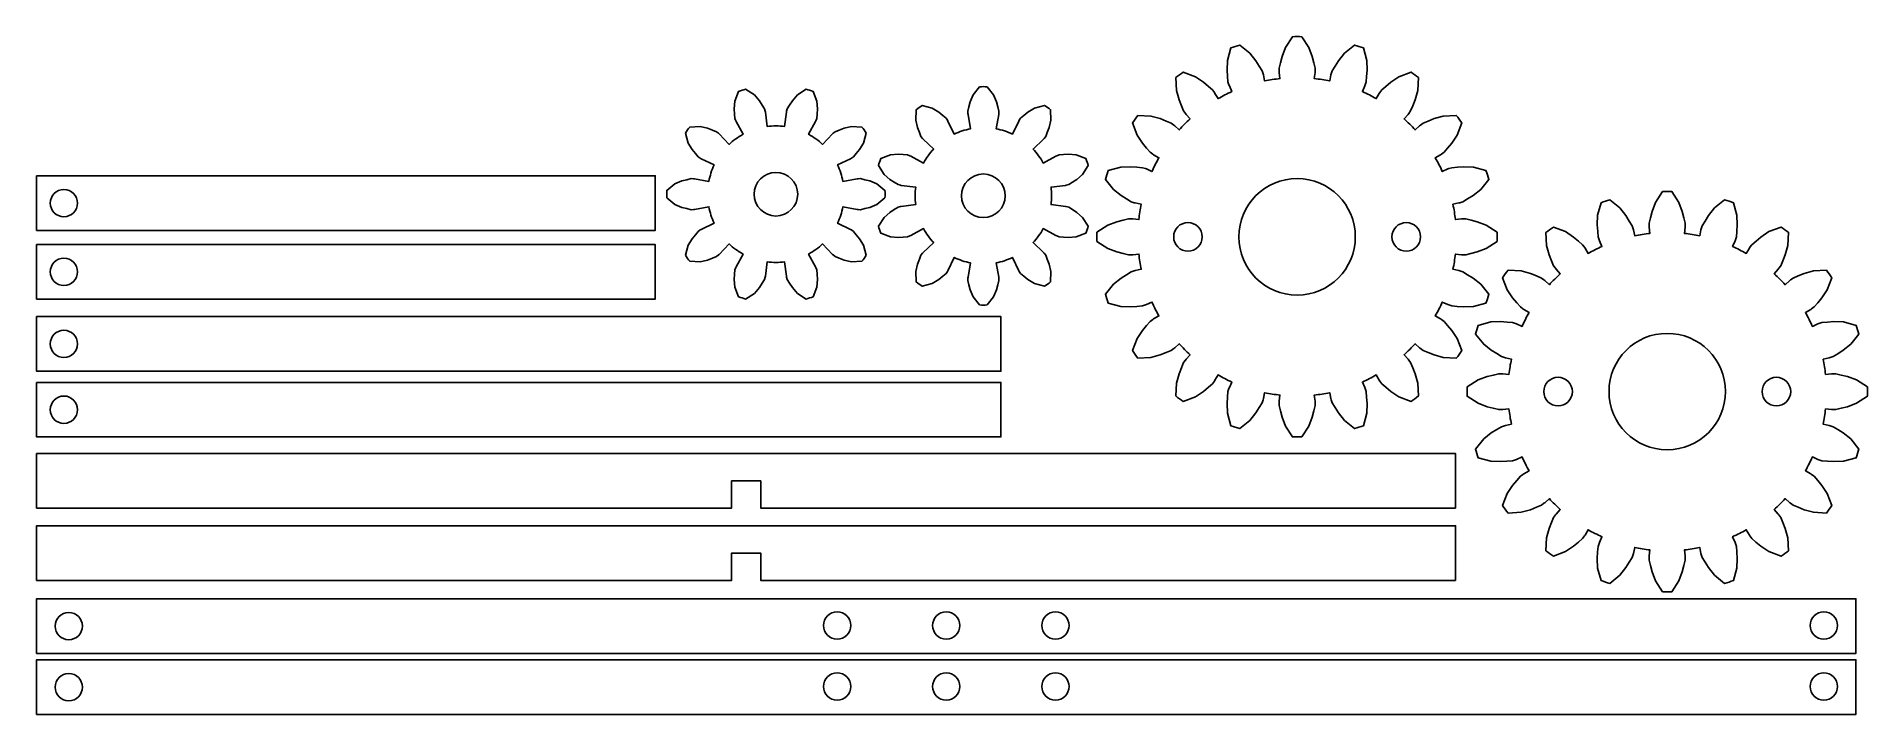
# Model space of a CAD drawing. Header units: inches. Extents: x 171 to 372, y 0 to 74.
import ezdxf

# ---------------------------------------------------------------- set-up
doc = ezdxf.new("R2010")
doc.units = ezdxf.units.IN
doc.header["$MEASUREMENT"] = 0

msp = doc.modelspace()

# ---------------------------------------------------------------- linework, layer by layer
for points in [[(326.3, 55.81, -0.024341), (326.57, 54.13), (327.24, 54.2), (327.35, 54.2), (327.7, 54.2), (328.29, 54.06), (328.98, 53.89), (329.97, 53.52), (331.17, 52.74, -0.011569), (331.17, 51.72), (329.97, 50.95), (328.98, 50.58), (328.28, 50.41), (327.7, 50.27), (327.35, 50.26), (327.24, 50.27), (326.57, 50.34, -0.024341), (326.3, 48.66), (326.96, 48.52), (327.07, 48.49), (327.4, 48.38), (327.91, 48.06), (328.52, 47.69), (329.35, 47.03), (330.25, 45.92, -0.011569), (329.93, 44.95), (328.56, 44.58), (327.5, 44.54), (326.78, 44.59), (326.19, 44.64), (325.85, 44.74), (325.74, 44.78), (325.13, 45.06, -0.024341), (324.36, 43.54), (324.94, 43.21), (325.04, 43.14), (325.32, 42.93), (325.71, 42.48), (326.17, 41.93), (326.76, 41.05), (327.27, 39.72, -0.011569), (326.67, 38.89), (325.24, 38.96), (324.22, 39.25), (323.56, 39.52), (323.01, 39.75), (322.72, 39.95), (322.63, 40.03), (322.13, 40.48, -0.024341), (320.93, 39.27), (321.38, 38.77), (321.45, 38.68), (321.65, 38.4), (321.88, 37.84), (322.15, 37.18), (322.44, 36.16), (322.51, 34.74, -0.011569), (321.69, 34.14), (320.36, 34.65), (319.48, 35.24), (318.93, 35.7), (318.47, 36.09), (318.26, 36.37), (318.2, 36.46), (317.87, 37.05, -0.024341), (316.35, 36.27), (316.62, 35.66), (316.66, 35.55), (316.77, 35.22), (316.81, 34.62), (316.87, 33.91), (316.82, 32.85), (316.45, 31.47, -0.011569), (315.48, 31.16), (314.37, 32.05), (313.72, 32.88), (313.34, 33.49), (313.03, 34), (312.91, 34.33), (312.88, 34.45), (312.75, 35.1, -0.024341), (311.06, 34.84), (311.14, 34.17), (311.14, 34.05), (311.14, 33.7), (311, 33.12), (310.83, 32.42), (310.46, 31.43), (309.68, 30.24, -0.011569), (308.66, 30.24), (307.88, 31.43), (307.52, 32.42), (307.34, 33.12), (307.2, 33.7), (307.2, 34.05), (307.2, 34.17), (307.28, 34.84, -0.024341), (305.6, 35.1), (305.46, 34.45), (305.43, 34.33), (305.32, 34), (305, 33.49), (304.62, 32.88), (303.97, 32.05), (302.86, 31.16, -0.011569), (301.89, 31.47), (301.52, 32.85), (301.48, 33.91), (301.53, 34.62), (301.57, 35.22), (301.68, 35.55), (301.72, 35.66), (301.99, 36.27, -0.024341), (300.48, 37.05), (300.14, 36.46), (300.08, 36.37), (299.87, 36.09), (299.41, 35.7), (298.87, 35.24), (297.99, 34.65), (296.65, 34.14, -0.011569), (295.83, 34.74), (295.9, 36.16), (296.19, 37.18), (296.46, 37.84), (296.69, 38.4), (296.89, 38.68), (296.96, 38.77), (297.41, 39.27, -0.024341), (296.21, 40.48), (295.71, 40.03), (295.62, 39.95), (295.34, 39.75), (294.78, 39.52), (294.12, 39.25), (293.1, 38.96), (291.67, 38.89, -0.011569), (291.08, 39.72), (291.59, 41.05), (292.17, 41.93), (292.63, 42.48), (293.02, 42.93), (293.3, 43.14), (293.4, 43.21), (293.98, 43.54, -0.024341), (293.21, 45.06), (292.6, 44.78), (292.49, 44.74), (292.16, 44.64), (291.56, 44.59), (290.84, 44.54), (289.79, 44.58), (288.41, 44.95, -0.011569), (288.09, 45.92), (288.99, 47.03), (289.82, 47.69), (290.43, 48.06), (290.94, 48.38), (291.27, 48.49), (291.38, 48.52), (292.04, 48.66, -0.024341), (291.77, 50.34), (291.11, 50.27), (290.99, 50.26), (290.64, 50.27), (290.06, 50.41), (289.36, 50.58), (288.37, 50.95), (287.17, 51.72, -0.011569), (287.17, 52.74), (288.37, 53.52), (289.36, 53.89), (290.06, 54.06), (290.64, 54.2), (290.99, 54.2), (291.11, 54.2), (291.77, 54.13, -0.024341), (292.04, 55.81), (291.38, 55.95), (291.27, 55.98), (290.94, 56.09), (290.43, 56.4), (289.82, 56.78), (288.99, 57.44), (288.09, 58.55, -0.011569), (288.41, 59.52), (289.79, 59.89), (290.84, 59.93), (291.56, 59.88), (292.16, 59.83), (292.49, 59.73), (292.6, 59.69), (293.21, 59.41, -0.024341), (293.98, 60.93), (293.4, 61.26), (293.3, 61.33), (293.02, 61.53), (292.63, 61.99), (292.17, 62.54), (291.59, 63.42), (291.08, 64.75, -0.011569), (291.67, 65.58), (293.1, 65.5), (294.12, 65.22), (294.78, 64.95), (295.34, 64.72), (295.62, 64.51), (295.71, 64.44), (296.21, 63.99, -0.024341), (297.41, 65.2), (296.96, 65.69), (296.89, 65.78), (296.69, 66.07), (296.46, 66.62), (296.19, 67.29), (295.9, 68.3), (295.83, 69.73, -0.011569), (296.65, 70.33), (297.99, 69.82), (298.87, 69.23), (299.41, 68.77), (299.87, 68.38), (300.08, 68.1), (300.14, 68), (300.48, 67.42, -0.024341), (301.99, 68.19), (301.72, 68.81), (301.68, 68.92), (301.57, 69.25), (301.53, 69.85), (301.48, 70.56), (301.52, 71.62), (301.89, 73, -0.011569), (302.86, 73.31), (303.97, 72.41), (304.62, 71.58), (305, 70.98), (305.32, 70.46), (305.43, 70.13), (305.46, 70.02), (305.6, 69.36, -0.024341), (307.28, 69.63), (307.2, 70.3), (307.2, 70.41), (307.2, 70.76), (307.35, 71.35), (307.52, 72.04), (307.88, 73.03), (308.66, 74.23, -0.011569), (309.68, 74.23), (310.46, 73.03), (310.83, 72.04), (311, 71.35), (311.14, 70.76), (311.14, 70.41), (311.14, 70.3), (311.06, 69.63, -0.024341), (312.75, 69.36), (312.88, 70.02), (312.91, 70.13), (313.03, 70.46), (313.34, 70.98), (313.72, 71.58), (314.37, 72.41), (315.48, 73.31, -0.011569), (316.45, 73), (316.82, 71.62), (316.87, 70.56), (316.81, 69.85), (316.77, 69.25), (316.66, 68.92), (316.62, 68.81), (316.35, 68.19, -0.024341), (317.87, 67.42), (318.2, 68), (318.26, 68.1), (318.47, 68.38), (318.93, 68.77), (319.48, 69.23), (320.36, 69.82), (321.69, 70.33, -0.011569), (322.51, 69.73), (322.44, 68.3), (322.15, 67.29), (321.88, 66.62), (321.65, 66.07), (321.45, 65.78), (321.38, 65.69), (320.93, 65.2, -0.024341), (322.13, 63.99), (322.63, 64.44), (322.72, 64.51), (323.01, 64.72), (323.56, 64.95), (324.22, 65.22), (325.24, 65.5), (326.67, 65.58, -0.011569), (327.27, 64.75), (326.76, 63.42), (326.17, 62.54), (325.71, 61.99), (325.32, 61.53), (325.04, 61.33), (324.94, 61.26), (324.36, 60.93, -0.024341), (325.13, 59.41), (325.74, 59.69), (325.85, 59.73), (326.19, 59.83), (326.79, 59.88), (327.5, 59.93), (328.56, 59.89), (329.93, 59.52, -0.011569), (330.25, 58.55), (329.35, 57.44), (328.52, 56.78), (327.91, 56.4), (327.4, 56.09), (327.07, 55.98), (326.96, 55.95)], [(258.17, 50.24), (258.11, 50.3), (257.01, 51.46, -0.063726), (255.47, 50.34), (256.24, 48.94), (256.27, 48.86), (256.37, 48.6), (256.4, 48.11), (256.43, 47.55), (256.37, 46.71), (255.96, 45.64, -0.016935), (255.19, 45.39), (254.23, 46.01), (253.68, 46.65), (253.37, 47.13), (253.12, 47.54), (253.04, 47.81), (253.02, 47.9), (252.82, 49.48, -0.063726), (250.91, 49.48), (250.71, 47.9), (250.69, 47.81), (250.62, 47.54), (250.36, 47.13), (250.05, 46.65), (249.5, 46.01), (248.54, 45.39, -0.016935), (247.77, 45.64), (247.37, 46.71), (247.3, 47.55), (247.33, 48.12), (247.36, 48.6), (247.46, 48.86), (247.49, 48.94), (248.26, 50.34, -0.063726), (246.72, 51.46), (245.63, 50.3), (245.56, 50.24), (245.34, 50.07), (244.89, 49.89), (244.36, 49.68), (243.54, 49.49), (242.4, 49.54, -0.016935), (241.92, 50.2), (242.22, 51.3), (242.66, 52.02), (243.02, 52.46), (243.33, 52.83), (243.56, 52.99), (243.64, 53.03), (245.08, 53.72, -0.063726), (244.5, 55.53), (242.92, 55.23), (242.83, 55.22), (242.56, 55.21), (242.09, 55.33), (241.54, 55.47), (240.76, 55.8), (239.87, 56.52, -0.016935), (239.87, 57.33), (240.76, 58.05), (241.54, 58.37), (242.09, 58.51), (242.56, 58.63), (242.83, 58.62), (242.92, 58.61), (244.5, 58.32, -0.063726), (245.08, 60.13), (243.64, 60.81), (243.56, 60.86), (243.33, 61.01), (243.02, 61.38), (242.66, 61.82), (242.22, 62.54), (241.92, 63.64, -0.016935), (242.4, 64.3), (243.54, 64.36), (244.36, 64.16), (244.89, 63.96), (245.34, 63.78), (245.56, 63.61), (245.63, 63.54), (246.72, 62.38, -0.063726), (248.26, 63.5), (247.49, 64.9), (247.46, 64.99), (247.36, 65.25), (247.33, 65.73), (247.3, 66.3), (247.37, 67.14), (247.77, 68.21, -0.016935), (248.54, 68.46), (249.5, 67.83), (250.05, 67.19), (250.36, 66.71), (250.62, 66.3), (250.69, 66.04), (250.71, 65.95), (250.91, 64.36, -0.063726), (252.82, 64.36), (253.02, 65.95), (253.04, 66.04), (253.12, 66.3), (253.37, 66.71), (253.68, 67.19), (254.23, 67.83), (255.19, 68.46, -0.016935), (255.96, 68.21), (256.37, 67.14), (256.43, 66.3), (256.4, 65.73), (256.37, 65.25), (256.27, 64.99), (256.24, 64.9), (255.47, 63.5, -0.063726), (257.01, 62.38), (258.11, 63.54), (258.17, 63.61), (258.39, 63.78), (258.84, 63.96), (259.37, 64.16), (260.19, 64.36), (261.33, 64.3, -0.016935), (261.81, 63.64), (261.51, 62.54), (261.07, 61.82), (260.71, 61.38), (260.4, 61.01), (260.17, 60.86), (260.09, 60.81), (258.65, 60.13, -0.063726), (259.24, 58.32), (260.81, 58.61), (260.9, 58.62), (261.17, 58.63), (261.64, 58.51), (262.19, 58.37), (262.97, 58.05), (263.86, 57.33, -0.016935), (263.86, 56.52), (262.97, 55.8), (262.19, 55.47), (261.64, 55.33), (261.17, 55.21), (260.9, 55.22), (260.81, 55.23), (259.24, 55.53, -0.063726), (258.65, 53.72), (260.09, 53.03), (260.17, 52.99), (260.4, 52.83), (260.71, 52.46), (261.07, 52.02), (261.51, 51.3), (261.81, 50.2, -0.016935), (261.33, 49.54), (260.19, 49.49), (259.37, 49.68), (258.84, 49.89), (258.39, 50.07)], [(267.99, 50.43), (268.06, 50.5), (269.22, 51.59, -0.063726), (268.1, 53.13), (266.7, 52.37), (266.61, 52.33), (266.35, 52.23), (265.87, 52.2), (265.3, 52.17), (264.46, 52.24), (263.39, 52.64, -0.016935), (263.14, 53.42), (263.77, 54.37), (264.41, 54.92), (264.89, 55.23), (265.3, 55.49), (265.56, 55.56), (265.65, 55.58), (267.24, 55.78, -0.063726), (267.24, 57.69), (265.65, 57.89), (265.56, 57.91), (265.3, 57.99), (264.89, 58.24), (264.41, 58.55), (263.77, 59.1), (263.14, 60.06, -0.016935), (263.39, 60.83), (264.46, 61.24), (265.3, 61.31), (265.87, 61.27), (266.35, 61.24), (266.61, 61.14), (266.7, 61.11), (268.1, 60.34, -0.063726), (269.22, 61.88), (268.06, 62.98), (267.99, 63.05), (267.82, 63.26), (267.64, 63.71), (267.44, 64.24), (267.24, 65.06), (267.3, 66.2, -0.016935), (267.96, 66.68), (269.06, 66.38), (269.78, 65.94), (270.22, 65.58), (270.59, 65.27), (270.74, 65.04), (270.79, 64.96), (271.47, 63.52, -0.063726), (273.28, 64.11), (272.99, 65.68), (272.98, 65.77), (272.97, 66.05), (273.09, 66.51), (273.23, 67.06), (273.55, 67.84), (274.27, 68.73, -0.016935), (275.08, 68.73), (275.8, 67.84), (276.13, 67.06), (276.27, 66.51), (276.39, 66.05), (276.38, 65.77), (276.37, 65.68), (276.07, 64.11, -0.063726), (277.88, 63.52), (278.57, 64.96), (278.61, 65.04), (278.77, 65.27), (279.14, 65.58), (279.58, 65.94), (280.3, 66.38), (281.4, 66.68, -0.016935), (282.06, 66.2), (282.11, 65.06), (281.92, 64.24), (281.71, 63.71), (281.53, 63.26), (281.36, 63.05), (281.3, 62.98), (280.14, 61.88, -0.063726), (281.26, 60.34), (282.66, 61.11), (282.74, 61.14), (283, 61.24), (283.49, 61.27), (284.05, 61.31), (284.89, 61.24), (285.96, 60.83, -0.016935), (286.21, 60.06), (285.59, 59.1), (284.95, 58.55), (284.47, 58.24), (284.06, 57.99), (283.79, 57.91), (283.7, 57.89), (282.12, 57.69, -0.063726), (282.12, 55.78), (283.7, 55.58), (283.79, 55.56), (284.06, 55.49), (284.47, 55.23), (284.95, 54.92), (285.59, 54.37), (286.21, 53.42, -0.016935), (285.96, 52.64), (284.89, 52.24), (284.05, 52.17), (283.48, 52.2), (283, 52.23), (282.74, 52.33), (282.66, 52.37), (281.26, 53.13, -0.063726), (280.14, 51.59), (281.3, 50.5), (281.36, 50.43), (281.53, 50.21), (281.71, 49.76), (281.92, 49.23), (282.11, 48.41), (282.06, 47.27, -0.016935), (281.4, 46.79), (280.3, 47.09), (279.58, 47.53), (279.14, 47.89), (278.77, 48.2), (278.61, 48.43), (278.57, 48.51), (277.88, 49.96, -0.063726), (276.07, 49.37), (276.37, 47.8), (276.38, 47.7), (276.39, 47.43), (276.27, 46.96), (276.13, 46.41), (275.8, 45.63), (275.08, 44.74, -0.016935), (274.27, 44.74), (273.55, 45.63), (273.23, 46.41), (273.09, 46.96), (272.97, 47.43), (272.98, 47.7), (272.99, 47.8), (273.28, 49.37, -0.063726), (271.47, 49.96), (270.79, 48.51), (270.74, 48.43), (270.59, 48.2), (270.22, 47.89), (269.78, 47.53), (269.06, 47.09), (267.96, 46.79, -0.016935), (267.3, 47.27), (267.24, 48.41), (267.44, 49.23), (267.64, 49.76), (267.82, 50.21)], [(366.99, 38.79, -0.024341), (367.26, 37.11), (367.92, 37.18), (368.04, 37.19), (368.39, 37.18), (368.97, 37.04), (369.67, 36.87), (370.66, 36.5), (371.86, 35.73, -0.011569), (371.86, 34.71), (370.66, 33.93), (369.67, 33.56), (368.97, 33.39), (368.39, 33.25), (368.04, 33.25), (367.92, 33.25), (367.26, 33.32, -0.024341), (366.99, 31.64), (367.65, 31.5), (367.76, 31.47), (368.09, 31.36), (368.6, 31.05), (369.21, 30.67), (370.04, 30.01), (370.94, 28.9, -0.011569), (370.62, 27.93), (369.24, 27.56), (368.19, 27.52), (367.47, 27.57), (366.87, 27.62), (366.54, 27.72), (366.43, 27.76), (365.82, 28.04, -0.024341), (365.05, 26.52), (365.63, 26.19), (365.72, 26.12), (366.01, 25.92), (366.4, 25.46), (366.86, 24.91), (367.44, 24.03), (367.95, 22.7, -0.011569), (367.36, 21.87), (365.93, 21.95), (364.91, 22.23), (364.25, 22.5), (363.69, 22.73), (363.41, 22.94), (363.32, 23.01), (362.82, 23.46, -0.024341), (361.62, 22.25), (362.07, 21.76), (362.14, 21.67), (362.34, 21.38), (362.57, 20.82), (362.84, 20.16), (363.13, 19.14), (363.2, 17.72, -0.011569), (362.38, 17.12), (361.04, 17.63), (360.16, 18.22), (359.61, 18.68), (359.16, 19.07), (358.95, 19.35), (358.89, 19.45), (358.55, 20.03, -0.024341), (357.04, 19.26), (357.31, 18.64), (357.35, 18.53), (357.46, 18.2), (357.5, 17.6), (357.55, 16.89), (357.51, 15.83), (357.14, 14.45, -0.011569), (356.17, 14.14), (355.06, 15.03), (354.41, 15.87), (354.03, 16.47), (353.71, 16.98), (353.6, 17.32), (353.57, 17.43), (353.43, 18.09, -0.024341), (351.75, 17.82), (351.82, 17.15), (351.83, 17.04), (351.83, 16.69), (351.68, 16.1), (351.51, 15.41), (351.15, 14.41), (350.37, 13.22, -0.011569), (349.35, 13.22), (348.57, 14.41), (348.2, 15.41), (348.03, 16.1), (347.89, 16.69), (347.89, 17.04), (347.89, 17.15), (347.96, 17.82, -0.024341), (346.28, 18.09), (346.15, 17.43), (346.11, 17.32), (346, 16.98), (345.69, 16.47), (345.31, 15.87), (344.66, 15.03), (343.54, 14.14, -0.011569), (342.58, 14.45), (342.21, 15.83), (342.16, 16.89), (342.21, 17.6), (342.26, 18.2), (342.37, 18.53), (342.41, 18.64), (342.68, 19.26, -0.024341), (341.16, 20.03), (340.83, 19.45), (340.77, 19.35), (340.56, 19.07), (340.1, 18.68), (339.55, 18.22), (338.67, 17.63), (337.34, 17.12, -0.011569), (336.52, 17.72), (336.59, 19.14), (336.88, 20.16), (337.15, 20.83), (337.37, 21.38), (337.58, 21.67), (337.65, 21.76), (338.1, 22.25, -0.024341), (336.9, 23.46), (336.4, 23.01), (336.31, 22.94), (336.02, 22.73), (335.47, 22.5), (334.81, 22.23), (333.79, 21.95), (332.36, 21.87, -0.011569), (331.76, 22.7), (332.27, 24.03), (332.86, 24.91), (333.32, 25.46), (333.71, 25.92), (333.99, 26.12), (334.09, 26.19), (334.67, 26.52, -0.024341), (333.9, 28.04), (333.29, 27.76), (333.18, 27.72), (332.84, 27.62), (332.24, 27.57), (331.53, 27.52), (330.47, 27.56), (329.09, 27.93, -0.011569), (328.78, 28.9), (329.68, 30.01), (330.51, 30.67), (331.12, 31.05), (331.63, 31.36), (331.96, 31.47), (332.07, 31.5), (332.73, 31.64, -0.024341), (332.46, 33.32), (331.79, 33.25), (331.68, 33.25), (331.33, 33.25), (330.74, 33.39), (330.05, 33.56), (329.06, 33.93), (327.86, 34.71, -0.011569), (327.86, 35.73), (329.06, 36.5), (330.05, 36.87), (330.75, 37.04), (331.33, 37.18), (331.68, 37.19), (331.79, 37.18), (332.46, 37.11, -0.024341), (332.73, 38.79), (332.07, 38.93), (331.96, 38.96), (331.63, 39.07), (331.11, 39.39), (330.51, 39.76), (329.68, 40.42), (328.78, 41.53, -0.011569), (329.09, 42.5), (330.47, 42.87), (331.53, 42.91), (332.25, 42.86), (332.84, 42.81), (333.18, 42.71), (333.29, 42.67), (333.9, 42.39, -0.024341), (334.67, 43.91), (334.09, 44.24), (333.99, 44.31), (333.71, 44.52), (333.32, 44.97), (332.86, 45.52), (332.27, 46.4), (331.76, 47.73, -0.011569), (332.36, 48.56), (333.79, 48.48), (334.81, 48.2), (335.47, 47.93), (336.02, 47.7), (336.31, 47.5), (336.4, 47.42), (336.9, 46.97, -0.024341), (338.1, 48.18), (337.65, 48.67), (337.58, 48.77), (337.37, 49.05), (337.15, 49.61), (336.88, 50.27), (336.59, 51.29), (336.52, 52.71, -0.011569), (337.34, 53.31), (338.67, 52.8), (339.55, 52.21), (340.1, 51.75), (340.56, 51.36), (340.77, 51.08), (340.83, 50.99), (341.16, 50.4, -0.024341), (342.68, 51.18), (342.41, 51.79), (342.37, 51.9), (342.26, 52.23), (342.22, 52.83), (342.16, 53.54), (342.21, 54.6), (342.58, 55.98, -0.011569), (343.54, 56.29), (344.66, 55.4), (345.31, 54.57), (345.69, 53.96), (346, 53.45), (346.11, 53.12), (346.15, 53), (346.28, 52.35, -0.024341), (347.96, 52.61), (347.89, 53.28), (347.89, 53.4), (347.89, 53.75), (348.03, 54.33), (348.2, 55.02), (348.57, 56.02), (349.35, 57.21, -0.011569), (350.37, 57.21), (351.15, 56.02), (351.51, 55.02), (351.69, 54.33), (351.83, 53.75), (351.83, 53.4), (351.82, 53.28), (351.75, 52.61, -0.024341), (353.43, 52.35), (353.57, 53), (353.6, 53.12), (353.71, 53.45), (354.03, 53.96), (354.41, 54.57), (355.06, 55.4), (356.17, 56.29, -0.011569), (357.14, 55.98), (357.51, 54.6), (357.55, 53.54), (357.5, 52.83), (357.46, 52.23), (357.35, 51.9), (357.31, 51.79), (357.04, 51.18, -0.024341), (358.55, 50.4), (358.89, 50.99), (358.95, 51.08), (359.16, 51.36), (359.62, 51.75), (360.16, 52.21), (361.04, 52.8), (362.38, 53.31, -0.011569), (363.2, 52.71), (363.13, 51.29), (362.84, 50.27), (362.57, 49.61), (362.34, 49.05), (362.14, 48.77), (362.07, 48.67), (361.62, 48.18, -0.024341), (362.82, 46.97), (363.32, 47.42), (363.41, 47.5), (363.69, 47.7), (364.25, 47.93), (364.91, 48.2), (365.93, 48.48), (367.36, 48.56, -0.011569), (367.95, 47.73), (367.44, 46.4), (366.86, 45.52), (366.4, 44.97), (366.01, 44.52), (365.72, 44.31), (365.63, 44.24), (365.05, 43.91, -0.024341), (365.82, 42.39), (366.43, 42.67), (366.54, 42.71), (366.87, 42.81), (367.47, 42.86), (368.19, 42.91), (369.24, 42.87), (370.62, 42.5, -0.011569), (370.94, 41.53), (370.04, 40.42), (369.21, 39.76), (368.6, 39.38), (368.09, 39.07), (367.76, 38.96), (367.65, 38.93)]]:
    msp.add_lwpolyline(points, format="xyb", close=True)
for points in [[(170.6, 58.94), (170.6, 52.94), (238.6, 52.94), (238.6, 58.94)], [(170.6, 51.38), (170.6, 45.38), (238.6, 45.38), (238.6, 51.38)], [(170.6, 43.46), (170.6, 37.46), (276.6, 37.46), (276.6, 43.46)], [(170.6, 36.23), (170.6, 30.23), (276.6, 30.23), (276.6, 36.23)], [(326.6, 22.41), (250.2, 22.41), (250.2, 25.41), (247, 25.41), (247, 22.41), (170.6, 22.41), (170.6, 28.41), (326.6, 28.41)], [(326.6, 14.47), (250.2, 14.47), (250.2, 17.47), (247, 17.47), (247, 14.47), (170.6, 14.47), (170.6, 20.47), (326.6, 20.47)], [(170.6, 6.45), (370.6, 6.45), (370.6, 12.45), (170.6, 12.45)], [(170.6, -0.26), (370.6, -0.26), (370.6, 5.74), (170.6, 5.74)]]:
    msp.add_lwpolyline(points, close=True)
for centre, radius in [((251.87, 56.92), 2.4), ((274.68, 56.74), 2.4), ((309.17, 52.23), 6.4), ((173.6, 55.94), 1.5), ((297.17, 52.23), 1.57), ((321.17, 52.23), 1.57), ((173.6, 48.38), 1.5), ((173.6, 40.46), 1.5), ((349.86, 35.22), 6.4), ((337.86, 35.22), 1.57), ((361.86, 35.22), 1.57), ((173.6, 33.23), 1.5), ((174.13, 9.45), 1.5), ((258.6, 9.51), 1.5), ((270.6, 9.51), 1.5), ((282.6, 9.51), 1.5), ((367.07, 9.51), 1.5), ((174.13, 2.74), 1.5), ((258.6, 2.8), 1.5), ((270.6, 2.8), 1.5), ((282.6, 2.8), 1.5), ((367.07, 2.8), 1.5)]:
    msp.add_circle(centre, radius)

doc.saveas('drawing.dxf')
